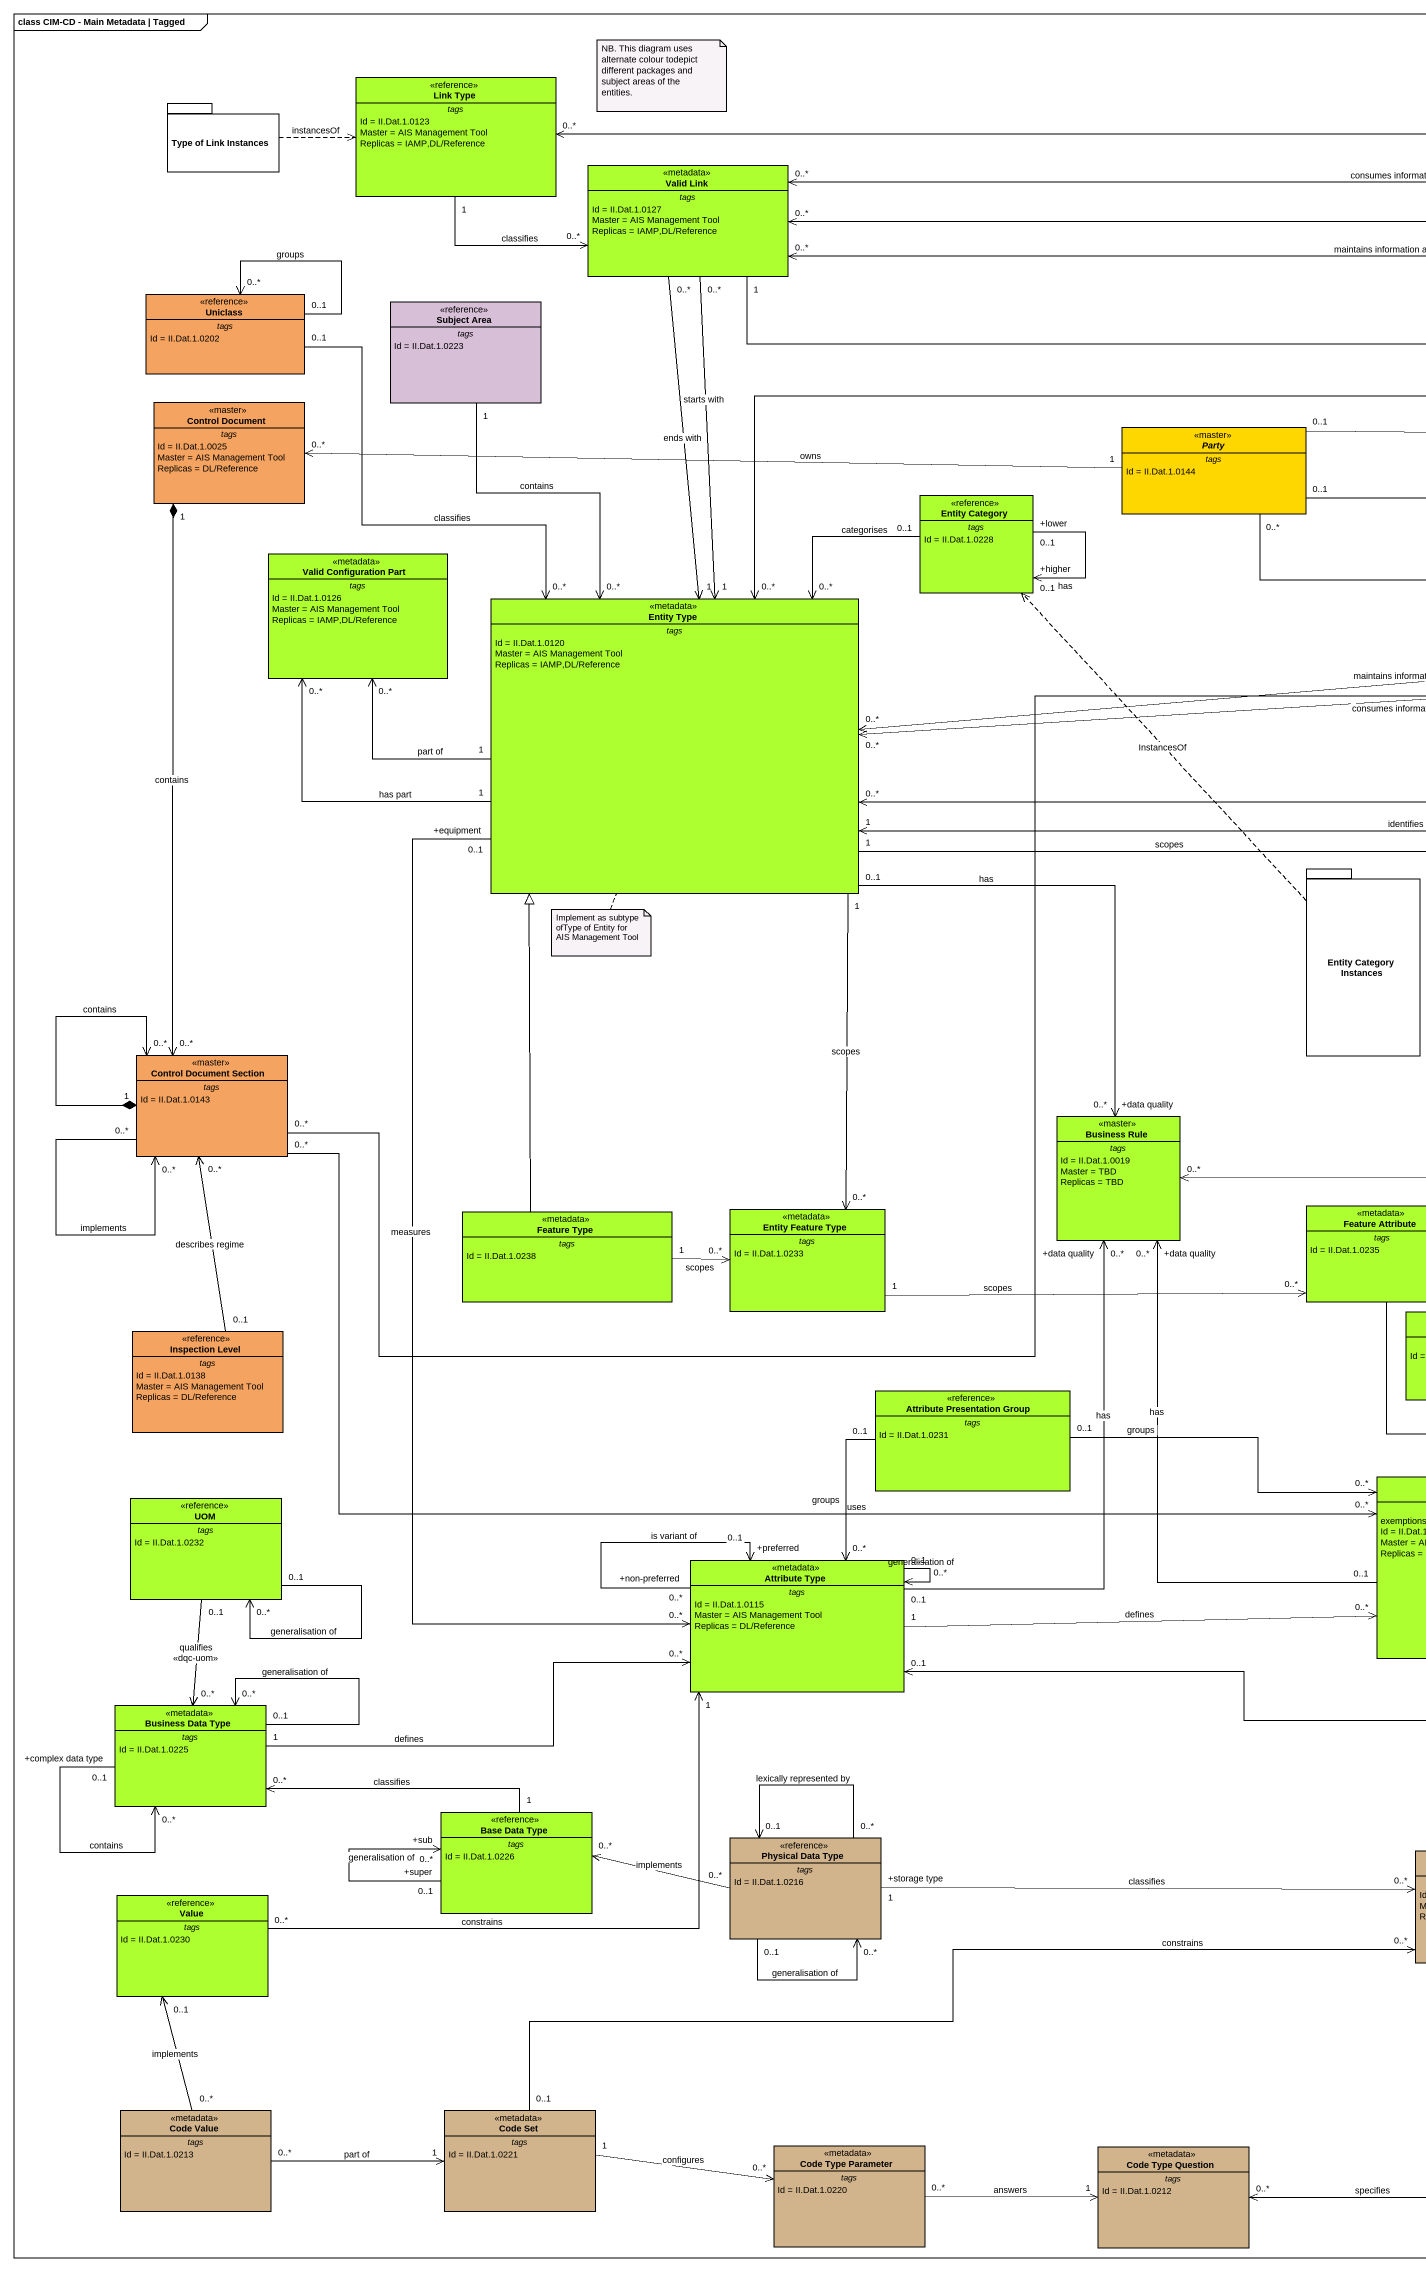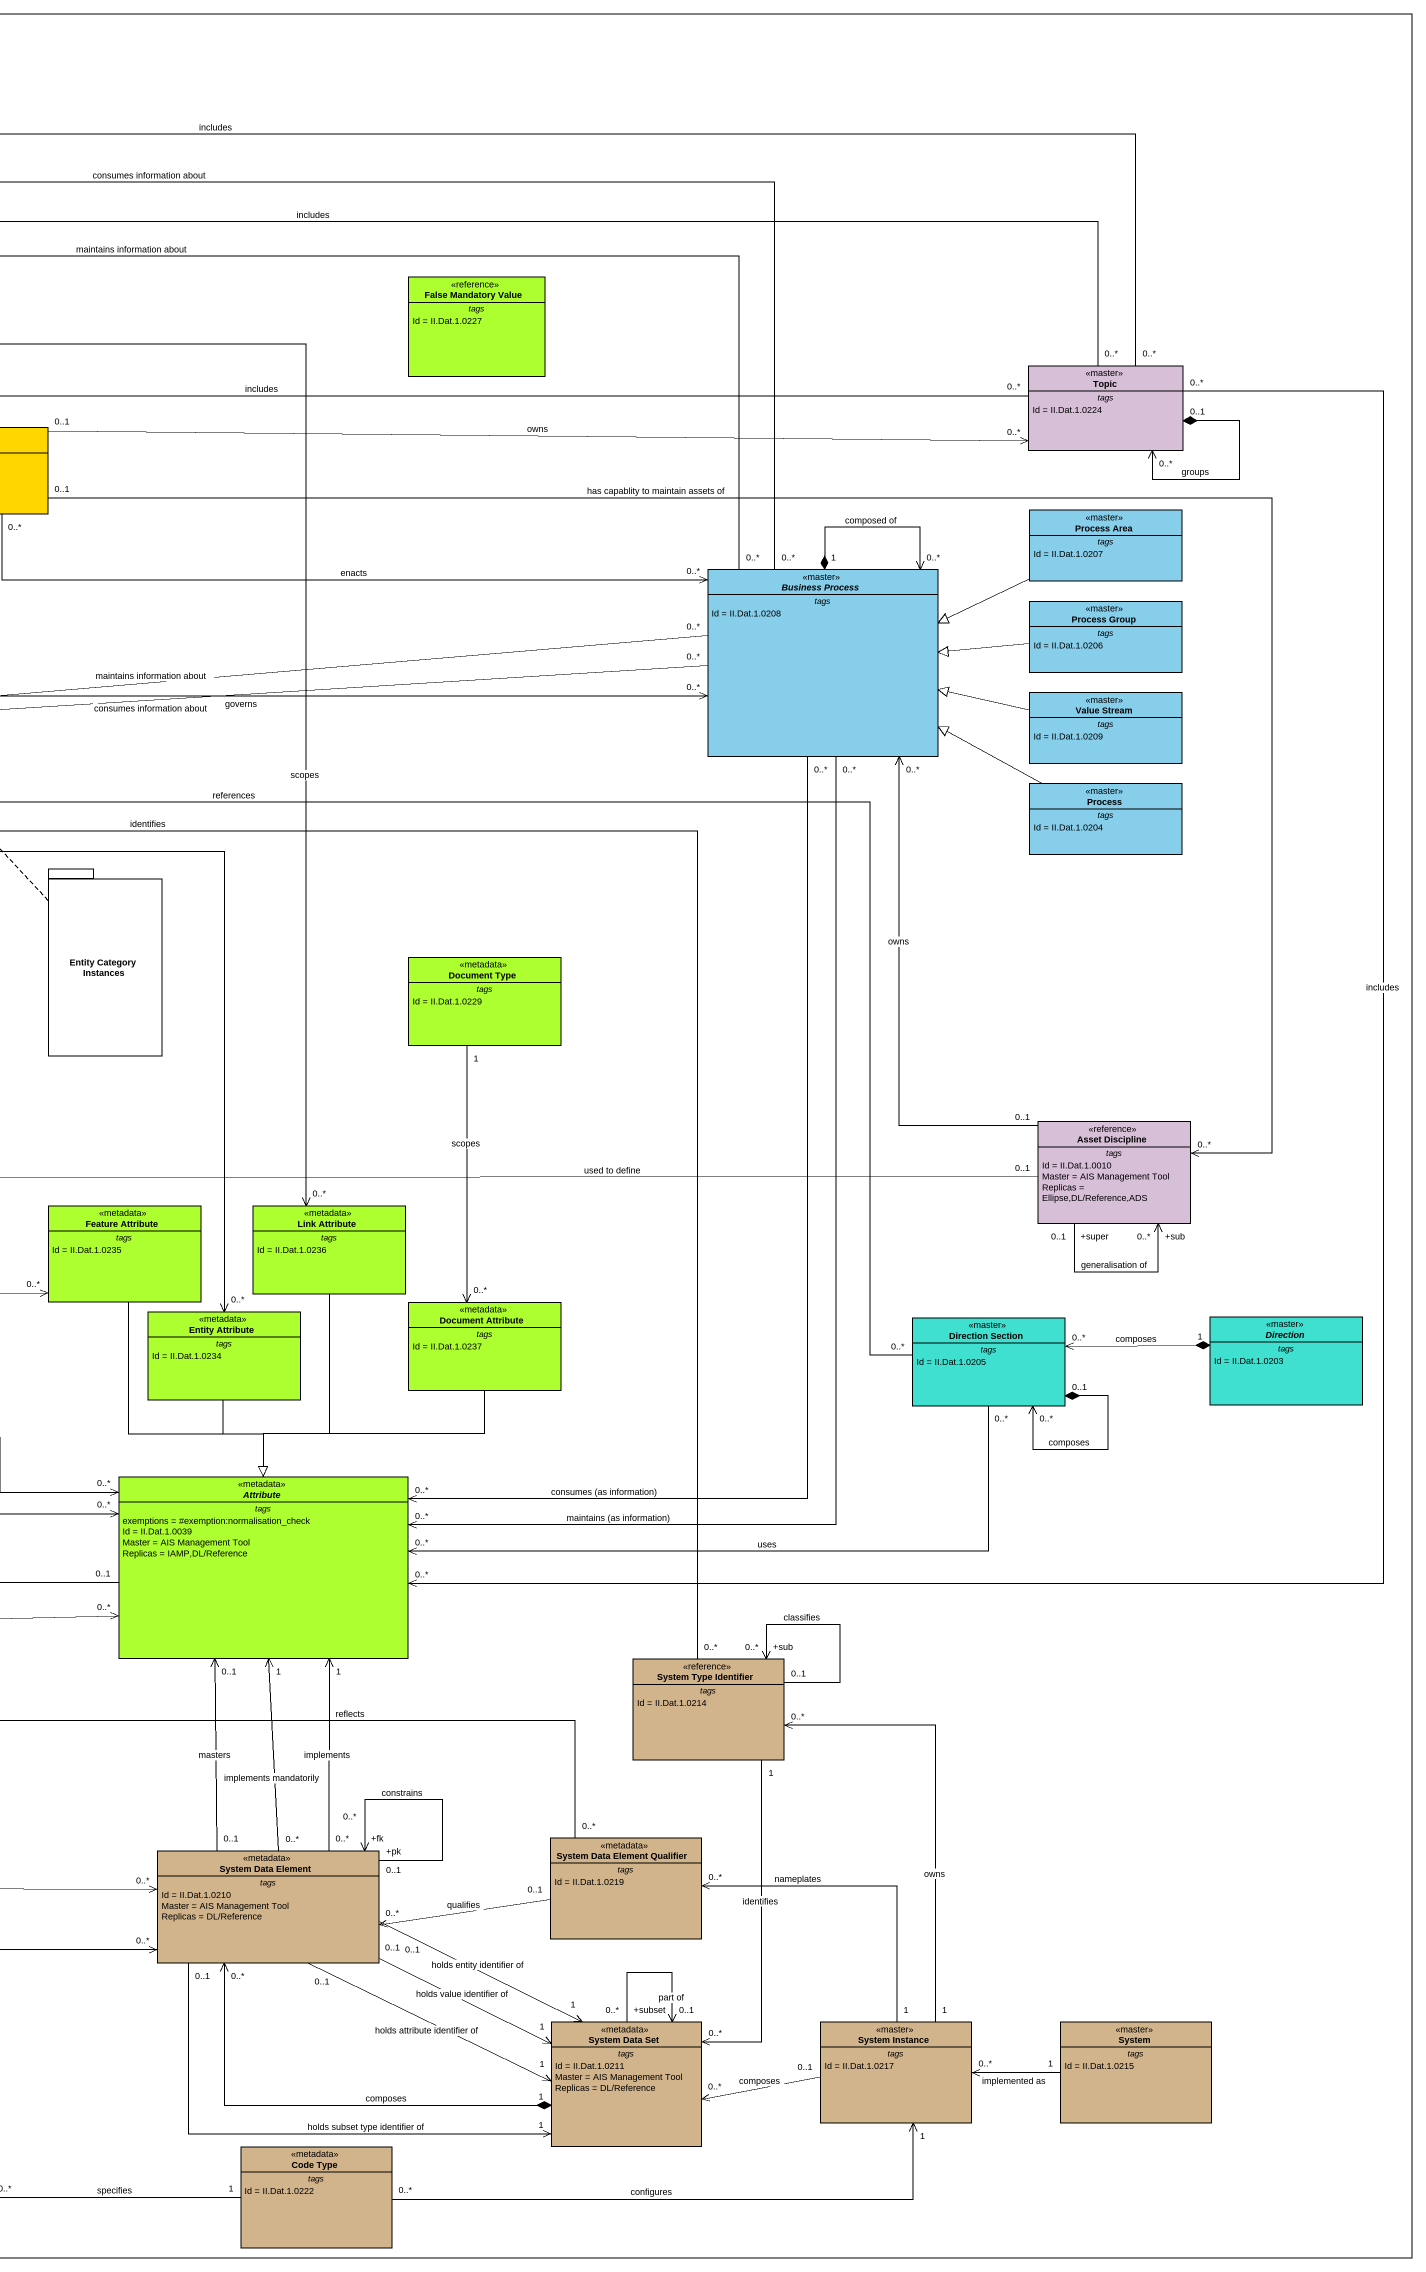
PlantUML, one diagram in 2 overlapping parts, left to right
@startuml
mainframe class CIM-CD - Main Metadata | Tagged
hide circle
hide empty members
class "Link Type" as Link_Type <<reference>> #ADFF2F {
  -- tags --
  Id = II.Dat.1.0123
  Master = AIS Management Tool
  Replicas = IAMP,DL/Reference
}
package "Type of Link Instances" as Type_of_Link_Instances {
}
class "Valid Link" as Valid_Link <<metadata>> #ADFF2F {
  -- tags --
  Id = II.Dat.1.0127
  Master = AIS Management Tool
  Replicas = IAMP,DL/Reference
}
class "False Mandatory Value" as False_Mandatory_Value <<reference>> #ADFF2F {
  -- tags --
  Id = II.Dat.1.0227
}
class Uniclass <<reference>> #F4A460 {
  -- tags --
  Id = II.Dat.1.0202
}
class "Subject Area" as Subject_Area <<reference>> #D8BFD8 {
  -- tags --
  Id = II.Dat.1.0223
}
class Topic <<master>> #D8BFD8 {
  -- tags --
  Id = II.Dat.1.0224
}
class "Control Document" as Control_Document <<master>> #F4A460 {
  -- tags --
  Id = II.Dat.1.0025
  Master = AIS Management Tool
  Replicas = DL/Reference
}
abstract class Party <<master>> #FFD700 {
  -- tags --
  Id = II.Dat.1.0144
}
class "Entity Category" as Entity_Category <<reference>> #ADFF2F {
  -- tags --
  Id = II.Dat.1.0228
}
class "Process Area" as Process_Area <<master>> #87CEEB {
  -- tags --
  Id = II.Dat.1.0207
}
class "Valid Configuration Part" as Valid_Configuration_Part <<metadata>> #ADFF2F {
  -- tags --
  Id = II.Dat.1.0126
  Master = AIS Management Tool
  Replicas = IAMP,DL/Reference
}
abstract class "Business Process" as Business_Process <<master>> #87CEEB {
  -- tags --
  Id = II.Dat.1.0208
}
class "Entity Type" as Entity_Type <<metadata>> #ADFF2F {
  -- tags --
  Id = II.Dat.1.0120
  Master = AIS Management Tool
  Replicas = IAMP,DL/Reference
}
class "Process Group" as Process_Group <<master>> #87CEEB {
  -- tags --
  Id = II.Dat.1.0206
}
class "Value Stream" as Value_Stream <<master>> #87CEEB {
  -- tags --
  Id = II.Dat.1.0209
}
class "Process" as Process_ <<master>> #87CEEB {
  -- tags --
  Id = II.Dat.1.0204
}
package "Entity Category Instances" as Entity_Category_Instances {
}
class "Document Type" as Document_Type <<metadata>> #ADFF2F {
  -- tags --
  Id = II.Dat.1.0229
}
class "Control Document Section" as Control_Document_Section <<master>> #F4A460 {
  -- tags --
  Id = II.Dat.1.0143
}
class "Business Rule" as Business_Rule <<master>> #ADFF2F {
  -- tags --
  Id = II.Dat.1.0019
  Master = TBD
  Replicas = TBD
}
class "Asset Discipline" as Asset_Discipline <<reference>> #D8BFD8 {
  -- tags --
  Id = II.Dat.1.0010
  Master = AIS Management Tool
  Replicas = Ellipse,DL/Reference,ADS
}
class "Feature Attribute" as Feature_Attribute <<metadata>> #ADFF2F {
  -- tags --
  Id = II.Dat.1.0235
}
class "Link Attribute" as Link_Attribute <<metadata>> #ADFF2F {
  -- tags --
  Id = II.Dat.1.0236
}
class "Feature Type" as Feature_Type <<metadata>> #ADFF2F {
  -- tags --
  Id = II.Dat.1.0238
}
class "Entity Feature Type" as Entity_Feature_Type <<metadata>> #ADFF2F {
  -- tags --
  Id = II.Dat.1.0233
}
class "Entity Attribute" as Entity_Attribute <<metadata>> #ADFF2F {
  -- tags --
  Id = II.Dat.1.0234
}
class "Document Attribute" as Document_Attribute <<metadata>> #ADFF2F {
  -- tags --
  Id = II.Dat.1.0237
}
class "Direction Section" as Direction_Section <<master>> #40E0D0 {
  -- tags --
  Id = II.Dat.1.0205
}
abstract class Direction <<master>> #40E0D0 {
  -- tags --
  Id = II.Dat.1.0203
}
class "Inspection Level" as Inspection_Level <<reference>> #F4A460 {
  -- tags --
  Id = II.Dat.1.0138
  Master = AIS Management Tool
  Replicas = DL/Reference
}
class "Attribute Presentation Group" as Attribute_Presentation_Group <<reference>> #ADFF2F {
  -- tags --
  Id = II.Dat.1.0231
}
abstract class Attribute <<metadata>> #ADFF2F {
  -- tags --
  exemptions = #exemption:normalisation_check
  Id = II.Dat.1.0039
  Master = AIS Management Tool
  Replicas = IAMP,DL/Reference
}
class UOM <<reference>> #ADFF2F {
  -- tags --
  Id = II.Dat.1.0232
}
class "Attribute Type" as Attribute_Type <<metadata>> #ADFF2F {
  -- tags --
  Id = II.Dat.1.0115
  Master = AIS Management Tool
  Replicas = DL/Reference
}
class "System Type Identifier" as System_Type_Identifier <<reference>> #D2B48C {
  -- tags --
  Id = II.Dat.1.0214
}
class "Business Data Type" as Business_Data_Type <<metadata>> #ADFF2F {
  -- tags --
  Id = II.Dat.1.0225
}
class "Base Data Type" as Base_Data_Type <<reference>> #ADFF2F {
  -- tags --
  Id = II.Dat.1.0226
}
class "Physical Data Type" as Physical_Data_Type <<reference>> #D2B48C {
  -- tags --
  Id = II.Dat.1.0216
}
class "System Data Element" as System_Data_Element <<metadata>> #D2B48C {
  -- tags --
  Id = II.Dat.1.0210
  Master = AIS Management Tool
  Replicas = DL/Reference
}
class "System Data Element Qualifier" as System_Data_Element_2 <<metadata>> #D2B48C {
  -- tags --
  Id = II.Dat.1.0219
}
class Value <<reference>> #ADFF2F {
  -- tags --
  Id = II.Dat.1.0230
}
class "System Data Set" as System_Data_Set <<metadata>> #D2B48C {
  -- tags --
  Id = II.Dat.1.0211
  Master = AIS Management Tool
  Replicas = DL/Reference
}
class "System Instance" as System_Instance <<master>> #D2B48C {
  -- tags --
  Id = II.Dat.1.0217
}
class System <<master>> #D2B48C {
  -- tags --
  Id = II.Dat.1.0215
}
class "Code Value" as Code_Value <<metadata>> #D2B48C {
  -- tags --
  Id = II.Dat.1.0213
}
class "Code Set" as Code_Set <<metadata>> #D2B48C {
  -- tags --
  Id = II.Dat.1.0221
}
class "Code Type Parameter" as Code_Type_Parameter <<metadata>> #D2B48C {
  -- tags --
  Id = II.Dat.1.0220
}
class "Code Type Question" as Code_Type_Question <<metadata>> #D2B48C {
  -- tags --
  Id = II.Dat.1.0212
}
class "Code Type" as Code_Type <<metadata>> #D2B48C {
  -- tags --
  Id = II.Dat.1.0222
}
Link_Type "1" -right-> "0..*" Valid_Link : classifies
Type_of_Link_Instances .right.> Link_Type : instancesOf
Valid_Link "0..*" --> "1" Entity_Type : starts with
Uniclass "0..1" --> "0..*" Uniclass : groups
Uniclass "0..1" --> "0..*" Entity_Type : classifies
Subject_Area "1" --> "0..*" Entity_Type : contains
Topic "0..*" -left-> "0..*" Link_Type : includes
Topic "0..*" -left-> "0..*" Valid_Link : includes
Topic "0..*" <--* "0..1" Topic : groups
Party "0..1" -right-> "0..*" Topic : owns
Party "1" -left-> "0..*" Control_Document : owns
Party "0..*" -right-> "0..*" Business_Process : enacts
Party "0..1" --> "0..*" Asset_Discipline : has capablity to maintain assets of
Entity_Category "+higher\n0..1" <-- "+lower\n0..1" Entity_Category : has
Entity_Category "0..1" --> "0..*" Entity_Type : categorises
Process_Area -left-|> Business_Process
Valid_Configuration_Part "0..*" <-right- "1" Entity_Type : part of
Business_Process "0..*" -left-> "0..*" Valid_Link : maintains information about
Business_Process "0..*" -left-> "0..*" Valid_Link : consumes information about
Business_Process "0..*" <--* "1" Business_Process : composed of
Business_Process "0..*" -left-> "0..*" Entity_Type : maintains information about
Business_Process "0..*" -left-> "0..*" Entity_Type : consumes information about
Business_Process "0..*" --> "0..*" Attribute : consumes (as information)
Business_Process "0..*" --> "0..*" Attribute : maintains (as information)
Entity_Type "1" <-up- "0..*" Valid_Link : ends with
Entity_Type "0..*" <-right- "0..*" Topic : includes
Entity_Type "1" -left-> "0..*" Valid_Configuration_Part : has part
Entity_Type "1" --> "0..*" Entity_Feature_Type : scopes
Entity_Type "1" --> "0..*" Entity_Attribute : scopes
Entity_Type "+equipment\n0..1" --> "0..*" Attribute_Type : measures
Entity_Type "1" <-- "0..*" System_Type_Identifier : identifies
Process_Group -left-|> Business_Process
Value_Stream -left-|> Business_Process
Process_ -left-|> Business_Process
Entity_Category_Instances .up.> Entity_Category : InstancesOf
Document_Type "1" --> "0..*" Document_Attribute : scopes
Control_Document_Section "0..*" <-up-* "1" Control_Document : contains
Control_Document_Section "0..*" -right-> "0..*" Business_Process : governs
Control_Document_Section "0..*" <--* "1" Control_Document_Section : contains
Control_Document_Section "0..*" --> "0..*" Control_Document_Section : implements
Control_Document_Section "0..*" -right-> "0..*" Attribute : uses
Business_Rule "+data quality\n0..*" <-up- "0..1" Entity_Type : has
Business_Rule "+data quality\n0..*" <-- "0..1" Attribute : has
Business_Rule "+data quality\n0..*" <-- "0..1" Attribute_Type : has
Asset_Discipline "0..1" -up-> "0..*" Business_Process : owns
Asset_Discipline "0..1" -left-> "0..*" Business_Rule : used to define
Asset_Discipline "+super\n0..1" --> "+sub\n0..*" Asset_Discipline : generalisation of
Feature_Attribute --|> Attribute
Link_Attribute "0..*" <-up- "1" Valid_Link : scopes
Link_Attribute --|> Attribute
Feature_Type -up-|> Entity_Type
Entity_Feature_Type "1" -right-> "0..*" Feature_Attribute : scopes
Entity_Feature_Type "0..*" <-left- "1" Feature_Type : scopes
Entity_Attribute --|> Attribute
Document_Attribute --|> Attribute
Direction_Section "0..*" -left-> "0..*" Entity_Type : references
Direction_Section "0..*" <--* "0..1" Direction_Section : composes
Direction_Section "0..*" <-right-* "1" Direction : composes
Direction_Section "0..*" -left-> "0..*" Attribute : uses
Inspection_Level "0..1" -up-> "0..*" Control_Document_Section : describes regime
Attribute_Presentation_Group "0..1" -right-> "0..*" Attribute : groups
Attribute_Presentation_Group "0..1" --> "0..*" Attribute_Type : groups
Attribute "0..*" <-up- "0..*" Topic : includes
Attribute "1" <-- "0..*" System_Data_Element : implements
Attribute "0..1" <-- "0..1" System_Data_Element : masters
UOM "0..*" <-- "0..1" UOM : generalisation of
UOM "0..1" --> "0..*" Business_Data_Type : qualifies\n<<dqc-uom>>
Attribute_Type "1" -right-> "0..*" Attribute : defines
Attribute_Type "+preferred\n0..1" <-- "+non-preferred\n0..*" Attribute_Type : is variant of
Attribute_Type "0..*" <-- "0..1" Attribute_Type : generalisation of
Attribute_Type "1" <-left- "0..*" Value : constrains
System_Type_Identifier "0..1" --> "+sub\n0..*" System_Type_Identifier : classifies
Business_Data_Type "1" -right-> "0..*" Attribute_Type : defines
Business_Data_Type "0..1" --> "0..*" Business_Data_Type : generalisation of
Business_Data_Type "+complex data type\n0..1" --> "0..*" Business_Data_Type : contains
Base_Data_Type "1" -left-> "0..*" Business_Data_Type : classifies
Base_Data_Type "+sub\n0..*" <-- "+super\n0..1" Base_Data_Type : generalisation of
Physical_Data_Type "0..*" -left-> "0..*" Base_Data_Type : implements
Physical_Data_Type "0..1" --> "0..*" Physical_Data_Type : generalisation of
Physical_Data_Type "0..*" --> "0..1" Physical_Data_Type : lexically represented by
Physical_Data_Type "+storage type\n1" -right-> "0..*" System_Data_Element : classifies
System_Data_Element "0..*" -up-> "1" Attribute : implements mandatorily
System_Data_Element "+pk\n0..1" --> "+fk\n0..*" System_Data_Element : constrains
System_Data_Element "0..*" <-right- "0..1" System_Data_Element_2 : qualifies
System_Data_Element "0..1" -right-> "1" System_Data_Set : holds subset type identifier of
System_Data_Element "0..1" -right-> "1" System_Data_Set : holds value identifier of
System_Data_Element "0..*" <-right-* "1" System_Data_Set : composes
System_Data_Element "0..1" -right-> "1" System_Data_Set : holds attribute identifier of
System_Data_Element "0..1" -right-> "1" System_Data_Set : holds entity identifier of
System_Data_Element "0..*" <-left- "0..1" Code_Set : constrains
System_Data_Element_2 "0..*" -left-> "0..1" Attribute_Type : reflects
System_Data_Element_2 "0..*" <-- "1" System_Instance : nameplates
Value "0..1" <-- "0..*" Code_Value : implements
System_Data_Set "0..*" <-up- "1" System_Type_Identifier : identifies
System_Data_Set "0..1" <-- "+subset\n0..*" System_Data_Set : part of
System_Data_Set "0..*" <-right- "0..1" System_Instance : composes
System_Instance "1" -up-> "0..*" System_Type_Identifier : owns
System "1" -left-> "0..*" System_Instance : implemented as
Code_Set "1" <-left- "0..*" Code_Value : part of
Code_Set "1" -right-> "0..*" Code_Type_Parameter : configures
Code_Type_Question "1" <-left- "0..*" Code_Type_Parameter : answers
Code_Type_Question "0..*" <-right- "1" Code_Type : specifies
Code_Type "0..*" -right-> "1" System_Instance : configures
note as N1
  NB. This diagram uses alternate colour todepict different packages and subject areas of the entities.
end note
note bottom of Entity_Type : Implement as subtype ofType of Entity for AIS Management Tool
@enduml
